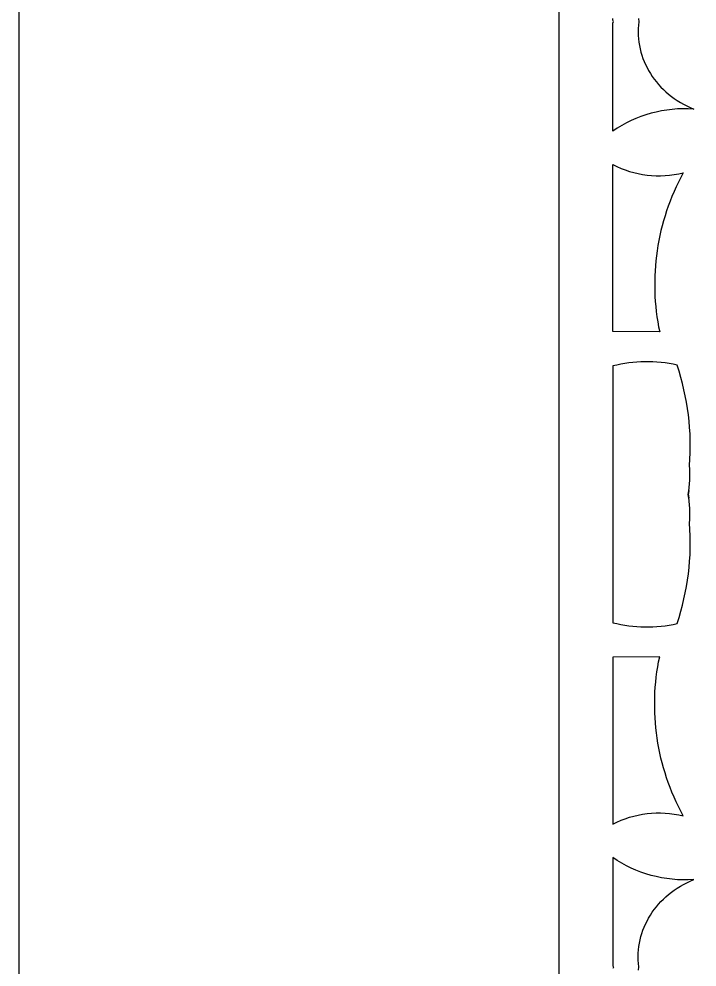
# Model space of a CAD drawing. Extents: x -3069 to -2029, y 258 to 1298.
# Drawn here: x -3069.2 to -3006.4, y 734 to 821.8 of the extents above; entities that cross this region are included whole.
import ezdxf

# ---------------------------------------------------------------- set-up
doc = ezdxf.new("R2010")
doc.units = 0
doc.layers.add('LAYER_1', color=18, linetype='CONTINUOUS')
doc.layers.add('LAYER_2', color=174, linetype='CONTINUOUS')

msp = doc.modelspace()

# ---------------------------------------------------------------- linework, layer by layer
at = {"layer": 'LAYER_1'}
for points in [[(-2333.803, 257.751), (-2029.194, 562.36), (-2029.194, 993.142), (-2333.803, 1297.751), (-2764.585, 1297.751), (-3069.194, 993.142), (-3069.194, 562.36), (-2764.585, 257.751)], [(-3014.182, 808.3), (-3013.808, 808.116), (-3013.426, 807.951), (-3013.037, 807.803), (-3012.641, 807.673), (-3012.24, 807.56), (-3011.834, 807.466), (-3011.424, 807.39), (-3011.011, 807.331), (-3010.595, 807.291), (-3010.177, 807.27), (-3009.757, 807.267), (-3009.338, 807.282), (-3008.919, 807.316), (-3008.5, 807.368), (-3008.084, 807.439), (-3007.67, 807.529), (-3007.897, 807.1), (-3008.113, 806.666), (-3008.32, 806.23), (-3008.516, 805.79), (-3008.702, 805.348), (-3008.879, 804.902), (-3009.045, 804.454), (-3009.201, 804.003), (-3009.346, 803.55), (-3009.482, 803.095), (-3009.607, 802.638), (-3009.722, 802.178), (-3009.827, 801.717), (-3009.922, 801.254), (-3010.006, 800.789), (-3010.08, 800.323), (-3010.144, 799.856), (-3010.197, 799.388), (-3010.24, 798.918), (-3010.272, 798.448), (-3010.294, 797.978), (-3010.306, 797.506), (-3010.307, 797.034), (-3010.298, 796.562), (-3010.278, 796.09), (-3010.247, 795.618), (-3010.207, 795.146), (-3010.155, 794.675), (-3010.093, 794.204), (-3010.02, 793.733), (-3009.937, 793.263), (-3009.843, 792.795), (-3014.182, 792.828)], [(-3014.181, 777.751), (-3014.182, 765.857), (-3013.817, 765.772), (-3013.449, 765.697), (-3013.08, 765.633), (-3012.709, 765.58), (-3012.337, 765.538), (-3011.964, 765.506), (-3011.59, 765.485), (-3011.215, 765.475), (-3010.841, 765.475), (-3010.466, 765.486), (-3010.092, 765.508), (-3009.718, 765.54), (-3009.345, 765.584), (-3008.974, 765.638), (-3008.604, 765.702), (-3008.236, 765.778), (-3008.053, 766.344), (-3007.885, 766.913), (-3007.732, 767.485), (-3007.593, 768.059), (-3007.469, 768.636), (-3007.359, 769.215), (-3007.264, 769.797), (-3007.184, 770.38), (-3007.119, 770.964), (-3007.068, 771.55), (-3007.032, 772.137), (-3007.011, 772.724), (-3007.005, 773.313), (-3007.013, 773.901), (-3007.037, 774.49), (-3007.075, 775.079), (-3007.054, 775.423), (-3007.043, 775.767), (-3007.043, 776.109), (-3007.054, 776.451), (-3007.075, 776.791), (-3007.107, 777.13), (-3007.149, 777.468), (-3007.201, 777.805), (-3007.139, 777.397), (-3007.201, 777.751), (-3007.139, 778.105), (-3007.201, 777.697), (-3007.149, 778.034), (-3007.107, 778.372), (-3007.075, 778.711), (-3007.054, 779.051), (-3007.043, 779.392), (-3007.043, 779.735), (-3007.054, 780.078), (-3007.075, 780.423), (-3007.037, 781.012), (-3007.013, 781.6), (-3007.005, 782.189), (-3007.011, 782.777), (-3007.032, 783.365), (-3007.068, 783.952), (-3007.119, 784.538), (-3007.184, 785.122), (-3007.264, 785.705), (-3007.359, 786.286), (-3007.469, 786.866), (-3007.593, 787.443), (-3007.732, 788.017), (-3007.885, 788.589), (-3008.053, 789.158), (-3008.236, 789.724), (-3008.604, 789.799), (-3008.974, 789.864), (-3009.345, 789.918), (-3009.718, 789.961), (-3010.092, 789.994), (-3010.466, 790.016), (-3010.841, 790.027), (-3011.215, 790.027), (-3011.59, 790.017), (-3011.964, 789.996), (-3012.337, 789.964), (-3012.709, 789.922), (-3013.08, 789.868), (-3013.449, 789.805), (-3013.817, 789.73), (-3014.182, 789.645)], [(-3014.182, 747.202), (-3013.808, 747.385), (-3013.426, 747.551), (-3013.037, 747.699), (-3012.641, 747.829), (-3012.24, 747.941), (-3011.834, 748.036), (-3011.424, 748.112), (-3011.011, 748.17), (-3010.595, 748.21), (-3010.177, 748.232), (-3009.757, 748.235), (-3009.338, 748.22), (-3008.919, 748.186), (-3008.5, 748.134), (-3008.084, 748.063), (-3007.67, 747.972), (-3007.897, 748.402), (-3008.113, 748.835), (-3008.32, 749.272), (-3008.516, 749.711), (-3008.702, 750.154), (-3008.879, 750.599), (-3009.045, 751.048), (-3009.201, 751.498), (-3009.346, 751.951), (-3009.482, 752.407), (-3009.607, 752.864), (-3009.722, 753.324), (-3009.827, 753.785), (-3009.922, 754.248), (-3010.006, 754.712), (-3010.08, 755.178), (-3010.144, 755.646), (-3010.197, 756.114), (-3010.24, 756.583), (-3010.272, 757.053), (-3010.294, 757.524), (-3010.306, 757.996), (-3010.307, 758.467), (-3010.298, 758.939), (-3010.278, 759.411), (-3010.247, 759.883), (-3010.207, 760.355), (-3010.155, 760.827), (-3010.093, 761.298), (-3010.02, 761.769), (-3009.937, 762.238), (-3009.843, 762.707), (-3014.182, 762.674)]]:
    msp.add_lwpolyline(points, close=True, dxfattribs=at)
for points in [[(-3011.814, 821.845), (-3011.78, 821.526), (-3011.813, 821.208), (-3011.833, 820.891), (-3011.838, 820.575), (-3011.829, 820.261), (-3011.806, 819.949), (-3011.77, 819.639), (-3011.72, 819.332), (-3011.658, 819.027), (-3011.582, 818.726), (-3011.493, 818.428), (-3011.392, 818.134), (-3011.278, 817.845), (-3011.152, 817.56), (-3011.014, 817.28), (-3010.865, 817.005), (-3010.703, 816.735), (-3010.53, 816.472), (-3010.346, 816.214), (-3010.15, 815.963), (-3009.944, 815.719), (-3009.727, 815.483), (-3009.499, 815.253), (-3009.261, 815.032), (-3009.013, 814.819), (-3008.755, 814.614), (-3008.487, 814.418), (-3008.21, 814.231), (-3007.923, 814.053), (-3007.627, 813.886), (-3007.322, 813.728), (-3007.008, 813.582), (-3006.686, 813.445), (-3007.19, 813.468), (-3007.694, 813.47), (-3008.195, 813.45), (-3008.694, 813.41), (-3009.189, 813.35), (-3009.679, 813.269), (-3010.165, 813.168), (-3010.644, 813.048), (-3011.117, 812.907), (-3011.583, 812.748), (-3012.041, 812.569), (-3012.49, 812.371), (-3012.929, 812.154), (-3013.358, 811.919), (-3013.777, 811.665), (-3014.183, 811.393), (-3014.182, 821.25), (-3014.174, 821.414), (-3014.125, 821.539), (-3014.174, 821.668), (-3014.182, 821.833)], [(-3011.814, 733.657), (-3011.78, 733.976), (-3011.813, 734.294), (-3011.833, 734.611), (-3011.838, 734.927), (-3011.829, 735.241), (-3011.806, 735.553), (-3011.77, 735.863), (-3011.72, 736.17), (-3011.658, 736.475), (-3011.582, 736.776), (-3011.493, 737.074), (-3011.392, 737.367), (-3011.278, 737.657), (-3011.152, 737.942), (-3011.014, 738.222), (-3010.865, 738.497), (-3010.703, 738.767), (-3010.53, 739.03), (-3010.346, 739.287), (-3010.15, 739.538), (-3009.944, 739.782), (-3009.727, 740.019), (-3009.499, 740.248), (-3009.261, 740.47), (-3009.013, 740.683), (-3008.755, 740.888), (-3008.487, 741.084), (-3008.21, 741.271), (-3007.923, 741.448), (-3007.627, 741.616), (-3007.322, 741.773), (-3007.008, 741.92), (-3006.686, 742.056), (-3007.19, 742.034), (-3007.694, 742.032), (-3008.195, 742.051), (-3008.694, 742.092), (-3009.189, 742.152), (-3009.679, 742.233), (-3010.165, 742.334), (-3010.644, 742.454), (-3011.117, 742.594), (-3011.583, 742.754), (-3012.041, 742.933), (-3012.49, 743.131), (-3012.929, 743.348), (-3013.358, 743.583), (-3013.777, 743.837), (-3014.183, 744.108), (-3014.182, 734.252), (-3014.174, 734.087), (-3014.125, 733.963), (-3014.174, 733.833)]]:
    msp.add_lwpolyline(points, dxfattribs=at)
at = {"layer": 'LAYER_2'}
msp.add_lwpolyline([(-2354.514, 307.751), (-2079.194, 583.07), (-2079.194, 972.431), (-2354.514, 1247.751), (-2743.874, 1247.751), (-3019.194, 972.431), (-3019.194, 583.07), (-2743.874, 307.751)], close=True, dxfattribs=at)

doc.saveas('drawing.dxf')
